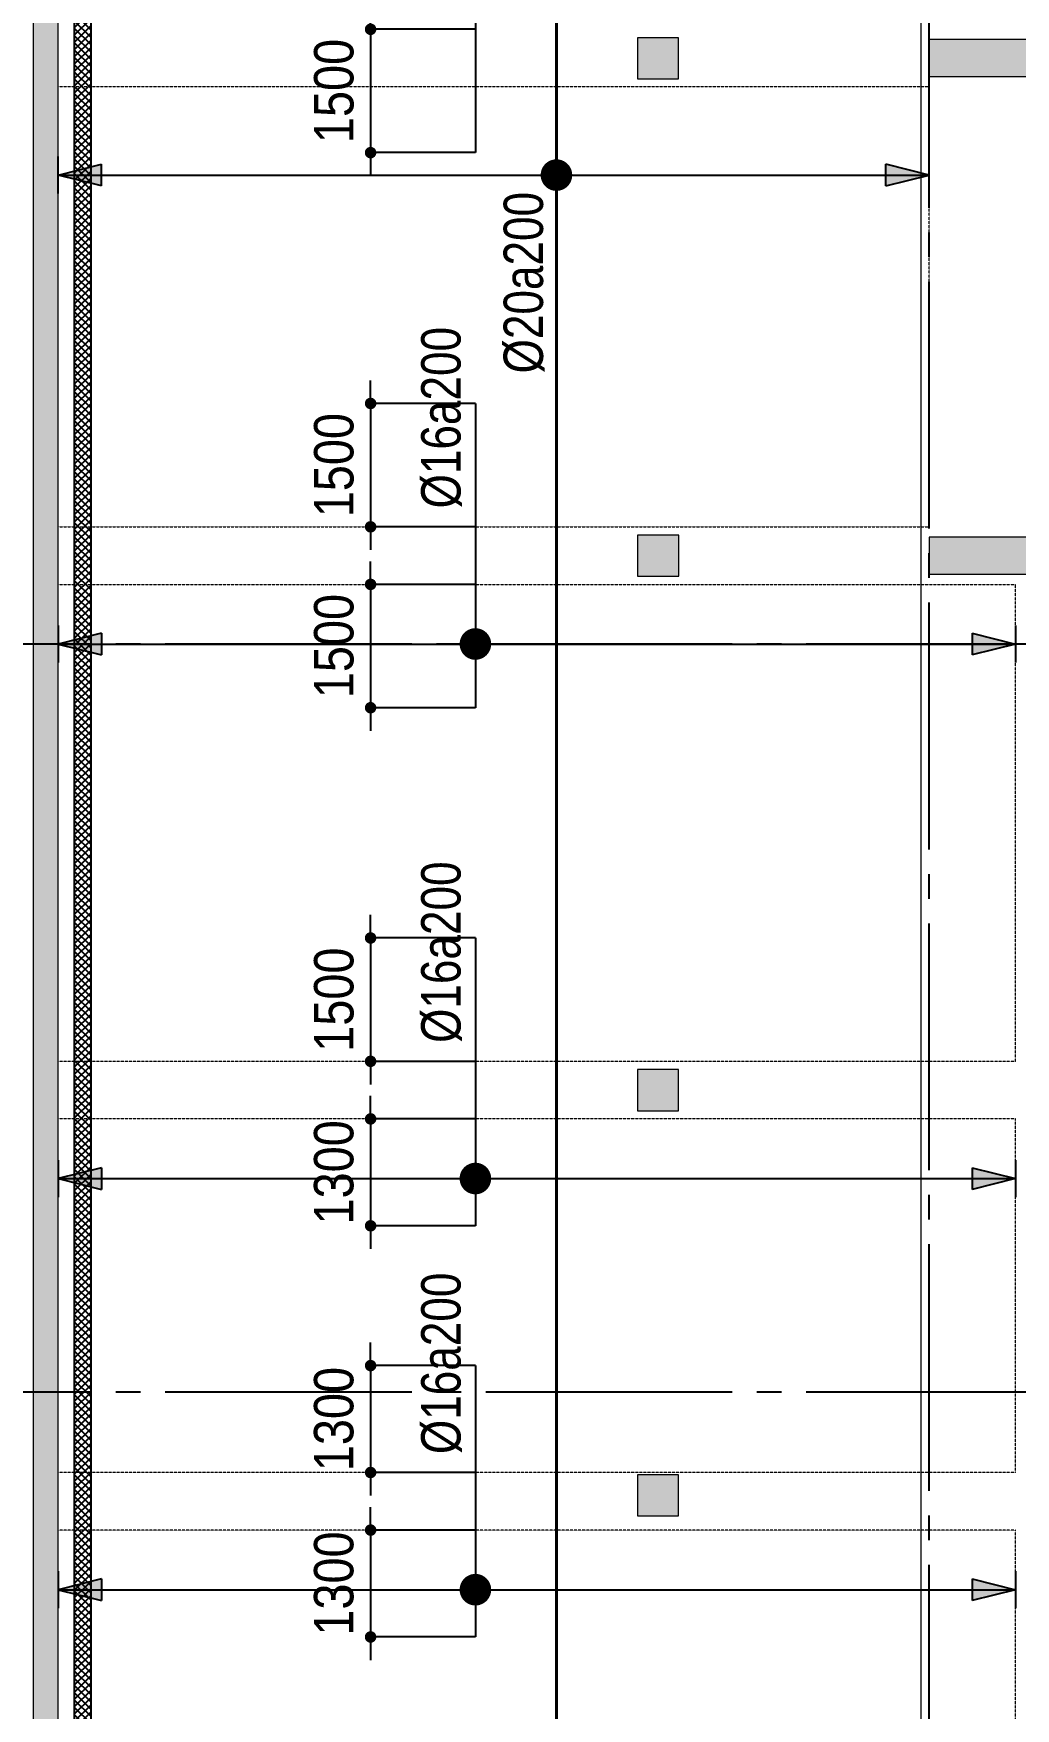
# Model space of a CAD drawing. Header units: millimetres. Extents: x -3819597 to -2591384, y 582389 to 820195.
# Drawn here: x -3443274 to -3431324, y 703786 to 724155 of the extents above; entities that cross this region are included whole.
import ezdxf
from ezdxf.enums import TextEntityAlignment as Align

# ---------------------------------------------------------------- set-up
doc = ezdxf.new("R2010")
doc.units = ezdxf.units.MM
doc.header["$MEASUREMENT"] = 0
for name, pattern in [('CENTER', [2, 1.25, -0.25, 0.25, -0.25]), ('CHG_XX_Cot_Ham 2$0$MB_Luoi truc$0$HTT Hidden 21', [3, 2, -1]), ('CHG_XX_Damsan_Ham 2$0$CHG_XX_Damsan_Ham 2$0$HIDDEN', [0.375, 0.25, -0.125]), ('CHG_XX_Luoi truc$0$MB_Luoi truc$0$Center101', [13, 10, -1, 1, -1]), ('HIDDEN', [0.375, 0.25, -0.125])]:
    doc.linetypes.add(name, pattern=pattern)
doc.layers.get('0').update_dxf_attribs({"lineweight": 9})
doc.layers.get('Defpoints').update_dxf_attribs({"color": 10, "lineweight": 0})
for name, color, linetype in [('02HN. TEXT B', 1, 'Continuous'), ('08HN. SSS X', 6, 'Continuous'), ('12HN. GRID', 1, 'CENTER'), ('CHG_XX_Damsan_Ham 2$0$CHG_XX_Damsan_Ham 2$0$MEP-00-GENERAL-35', 2, 'Continuous'), ('CHG_XX_Luoi truc$0$Grid', 34, 'Continuous'), ('CHG_XX_Luoi truc$0$Grid Line', 8, 'CHG_XX_Luoi truc$0$MB_Luoi truc$0$Center101'), ('dim', 51, 'Continuous')]:
    doc.layers.add(name, color=color, linetype=linetype)
for name, color, linetype, lineweight, plot in [('CHG_XX_Cot_Ham 2$0$NS-Column-H2', 90, 'Continuous', 13, False), ('CHG_XX_Cot_Ham 2$0$NS-Column-H2 @ 1', 90, 'Continuous', 13, False), ('CHG_XX_Cot_Ham 2$0$NS-Column-H2 @ 150', 90, 'Continuous', 13, False)]:
    doc.layers.add(name, color=color, linetype=linetype, lineweight=lineweight, plot=plot)
for name, color, linetype, lineweight in [('CHG_XX_Cot_Ham 2$0$NS-Pier-H2', 150, 'Continuous', 13), ('CHG_XX_Cot_Ham 2$0$NS-Pier-H2 @ 1', 150, 'Continuous', 13), ('CHG_XX_Cot_Ham 2$0$NS-Pier-H2 @ 150', 150, 'Continuous', 13), ("CHG_XX_Damsan_Ham 2$0$CHG_XX_Damsan_Ham 2$0$'S_General_Hidden_1 Thin", 1, 'CHG_XX_Damsan_Ham 2$0$CHG_XX_Damsan_Ham 2$0$HIDDEN', 18), ('CHG_XX_Damsan_Ham 2$0$CHG_XX_Damsan_Ham 2$0$CHG_XX_Damsan_Ham 2$0$Start net bao', 3, 'Continuous', 18), ('CHG_XX_Damsan_Ham 2$0$CHG_XX_Damsan_Ham 2$0$DBAO', 3, 'Continuous', 13), ('CHG_XX_Damsan_Ham 2$0$CHG_XX_Damsan_Ham 2$0$DTE-MEP-H-SLAB TEXT', 3, 'Continuous', 0), ('CHG_XX_Damsan_Ham 2$0$CHG_XX_Damsan_Ham 2$0$mach ngung thi cong', 6, 'Continuous', 13), ('CHG_XX_Damsan_Ham 2$0$CHG_XX_Damsan_Ham 2$0$Start hatch', 8, 'Continuous', 25), ('CHG_XX_Damsan_Ham 2$0$CHG_XX_Damsan_Ham 2$0$Start net bao', 3, 'Continuous', 18), ('CHG_XX_Damsan_Ham 2$0$HATCH', 57, 'Continuous', 9), ('CHG_XX_Damsan_Ham 2$0$mach ngung thi cong', 6, 'Continuous', 13), ('thep chay suot', 5, 'HIDDEN', 40)]:
    doc.layers.add(name, color=color, linetype=linetype, lineweight=lineweight)
doc.styles.add('[HN042014]STYLE', font='arial.ttf', dxfattribs={"width": 0.8})
doc.styles.add('CHG_XX_Luoi truc$0$MB_Luoi truc$0$Grid A-F$0$VNI-HelveCB', font='VHELVCB_0.TTF')
doc.styles.add('MB_Luoi truc$0$Arial_C', font='arial.ttf', dxfattribs={"width": 0.85})
doc.dimstyles.new('200', dxfattribs={"dimscale": 200, "dimtxt": 2.4, "dimasz": 0.7, "dimexe": 0.0003, "dimexo": 0, "dimgap": 1, "dimtad": 1, "dimdec": 0, "dimzin": 12, "dimdsep": 46, "dimtxsty": 'MB_Luoi truc$0$Arial_C', "dimblk": 'MB_Luoi truc$0$_Dot', "dimcen": 0.5, "dimclrd": 256, "dimclre": 8, "dimclrt": 1, "dimadec": 0, "dimazin": 0, "dimtfac": 1, "dimtdec": 0, "dimtix": 1, "dimtmove": 2, "dimatfit": 3, "dimldrblk": 'MB_Luoi truc$0$HTT Arrow 30', "dimfxl": 1, "dimtolj": 1, "dimtzin": 0, "dimlwe": -1, "dimarcsym": 0})
pattern_1 = [(45, (273994.73, -8650), (-44.194174, 44.194174), []), (135, (273994.73, -8650), (-44.194174, -44.194174), [])]

# ---------------------------------------------------------------- blocks, each defined once
blk = doc.blocks.new('*U695')
at = {"layer": '12HN. GRID', "linetype": 'Continuous'}
h = blk.add_hatch(color=256, dxfattribs=at)
h.dxf.hatch_style = 1
h.paths.add_polyline_path([(-44, 1845.2), (44, 1845.2), (0, 2021.2)])
h = blk.add_hatch(color=256, dxfattribs=at)
h.dxf.hatch_style = 1
h.paths.add_polyline_path([(0, -1512.1), (44, -1336.1), (-44, -1336.1)])
for p, q in [((-75, 2021.2), (75, 2021.2)), ((-44, 1845.2), (0, 2021.2)), ((0, 2021.2), (0, -1512.1)), ((0, 2021.2), (44, 1845.2)), ((-44, 1845.2), (44, 1845.2)), ((-44, -1336.1), (44, -1336.1)), ((-44, -1336.1), (0, -1512.1)), ((0, -1512.1), (44, -1336.1)), ((-75, -1512.1), (75, -1512.1))]:
    blk.add_line(p, q, dxfattribs=at)
at = {"layer": '12HN. GRID', "linetype": 'Continuous', "const_width": 64, "flags": 128}
blk.add_lwpolyline([(-32, 0, 1), (32, 0, 1)], format="xyb", close=True, dxfattribs=at)
at = {"layer": 'thep chay suot', "linetype": 'HIDDEN', "ltscale": 10}
blk.add_line((-8968.5, 0), (16955.1, 0), dxfattribs=at)
at = {"layer": '02HN. TEXT B', "linetype": 'ByBlock', "style": '[HN042014]STYLE', "width": 0.8, "flags": 8}
blk.add_attdef('1', text='', height=160, dxfattribs=at).set_placement((-803.8, 134.4), align=Align.MIDDLE_LEFT)
blk.add_attdef('0', text='', height=160, dxfattribs=at).set_placement((892.6, 10.6), align=Align.MIDDLE_CENTER)
at = {"layer": 'Defpoints', "color": 9, "linetype": 'ByBlock', "style": '[HN042014]STYLE', "width": 0.8, "flags": 9}
for tag, p in [('2', (-7399, -4626.6)), ('3', (-7399, -5031.4)), ('4', (-7399, -5436.1)), ('5', (-7399, -5826.6))]:
    blk.add_attdef(tag, text='', height=250, dxfattribs=at).set_placement(p, align=Align.MIDDLE_CENTER)
blk = doc.blocks.new('*U321')
at = {"layer": '12HN. GRID', "linetype": 'Continuous'}
h = blk.add_hatch(color=256, dxfattribs=at)
h.dxf.hatch_style = 1
h.paths.add_polyline_path([(-44, 1516.5), (44, 1516.5), (0, 1692.5)])
h = blk.add_hatch(color=256, dxfattribs=at)
h.dxf.hatch_style = 1
h.paths.add_polyline_path([(0, -2190.8), (44, -2014.8), (-44, -2014.8)])
at = {"layer": '08HN. SSS X', "linetype": 'ByBlock', "ltscale": 10}
for p, q in [((-975, 0), (258.3, 0)), ((-975, 0), (-975, 0)), ((258.3, 0), (258.3, 0))]:
    blk.add_line(p, q, dxfattribs=at)
at = {"layer": '12HN. GRID', "linetype": 'Continuous'}
for p, q in [((-75, 1692.5), (75, 1692.5)), ((-44, 1516.5), (0, 1692.5)), ((0, 1692.5), (0, -2190.8)), ((0, 1692.5), (44, 1516.5)), ((-44, 1516.5), (44, 1516.5)), ((-44, -2014.8), (44, -2014.8)), ((-44, -2014.8), (0, -2190.8)), ((0, -2190.8), (44, -2014.8)), ((-75, -2190.8), (75, -2190.8))]:
    blk.add_line(p, q, dxfattribs=at)
at = {"layer": '12HN. GRID', "linetype": 'Continuous', "const_width": 64, "flags": 128}
blk.add_lwpolyline([(-32, 0, -1), (32, 0, -1)], format="xyb", close=True, dxfattribs=at)
at = {"layer": '02HN. TEXT B', "linetype": 'ByBlock', "style": '[HN042014]STYLE', "width": 0.8, "flags": 8}
blk.add_attdef('1', text='', height=160, dxfattribs=at).set_placement((-1284.1, 140), align=Align.MIDDLE_LEFT)
blk.add_attdef('0', text='', height=160, dxfattribs=at).set_placement((1102.5, 160), align=Align.MIDDLE_CENTER)
at = {"layer": 'Defpoints', "color": 9, "linetype": 'ByBlock', "style": '[HN042014]STYLE', "width": 0.8, "flags": 9}
for tag, p in [('2', (2648.6, 2422.8)), ('3', (2648.6, 2018)), ('4', (2648.6, 1613.3)), ('5', (2648.6, 1222.8))]:
    blk.add_attdef(tag, text='', height=250, dxfattribs=at).set_placement(p, align=Align.MIDDLE_CENTER)
blk = doc.blocks.new('MB_Luoi truc$0$_Dot')
at = {"color": 0, "linetype": 'ByBlock', "lineweight": -2}
blk.add_line((-0.5, 0), (-1, 0), dxfattribs=at)
at = {"color": 0, "linetype": 'ByBlock', "const_width": 0.5}
blk.add_lwpolyline([(-0.25, 0, 1), (0.25, 0, 1)], format="xyb", close=True, dxfattribs=at)
blk = doc.blocks.new('*D295')
at = {"layer": 'Defpoints', "color": 0, "ltscale": 1500, "transparency": 16777216}
for p in [(-3437897, 719656), (-3439172, 718156), (-3437897, 718156)]:
    blk.add_point(p, dxfattribs=at)
at = {"layer": 'dim', "lineweight": -2, "ltscale": 1500, "transparency": 16777216}
for p, q in [((-3439172, 719796), (-3439172, 719936)), ((-3439172, 719656), (-3439172, 718156)), ((-3439172, 718016), (-3439172, 717876))]:
    blk.add_line(p, q, dxfattribs=at)
at = {"layer": 'dim', "color": 8, "ltscale": 1500, "transparency": 16777216}
for p, q in [((-3437897, 719656), (-3439172, 719656)), ((-3437897, 718156), (-3439172, 718156))]:
    blk.add_line(p, q, dxfattribs=at)
at = {"layer": 'dim', "lineweight": -2, "ltscale": 1500, "transparency": 16777216, "xscale": 140, "yscale": 140, "zscale": 140}
for p, rotation in [((-3439172, 719656), 270), ((-3439172, 718156), 90)]:
    blk.add_blockref('MB_Luoi truc$0$_Dot', p, dxfattribs=dict(at, rotation=rotation))
at = {"layer": 'dim', "color": 1, "ltscale": 1500, "transparency": 16777216, "insert": (-3439617, 718906), "char_height": 480, "attachment_point": 5, "rotation": 90, "style": 'MB_Luoi truc$0$Arial_C'}
blk.add_mtext('\\A1;1500', dxfattribs=at)
blk = doc.blocks.new('MB_Luoi truc$0$HTT Arrow 30')
blk.add_hatch(color=256).paths.add_polyline_path([(-2.5, 0.375), (-2.5, -0.375), (0, 0)])
at = {"color": 0, "linetype": 'ByBlock', "lineweight": -2}
for p, q in [((0, 0), (-2.5, 0.375)), ((-2.5, -0.375), (-2.5, 0.375)), ((0, 0), (-2.5, -0.375))]:
    blk.add_line(p, q, dxfattribs=at)
blk = doc.blocks.new('*D296')
at = {"layer": 'Defpoints', "color": 0, "ltscale": 1500, "transparency": 16777216}
for p in [(-3437897, 717456), (-3439172, 715956), (-3437897, 715956)]:
    blk.add_point(p, dxfattribs=at)
at = {"layer": 'dim', "lineweight": -2, "ltscale": 1500, "transparency": 16777216}
for p, q in [((-3439172, 717596), (-3439172, 717736)), ((-3439172, 717456), (-3439172, 715956)), ((-3439172, 715816), (-3439172, 715676))]:
    blk.add_line(p, q, dxfattribs=at)
at = {"layer": 'dim', "color": 8, "ltscale": 1500, "transparency": 16777216}
for p, q in [((-3437897, 717456), (-3439172, 717456)), ((-3437897, 715956), (-3439172, 715956))]:
    blk.add_line(p, q, dxfattribs=at)
at = {"layer": 'dim', "lineweight": -2, "ltscale": 1500, "transparency": 16777216, "xscale": 140, "yscale": 140, "zscale": 140}
for p, rotation in [((-3439172, 717456), 270), ((-3439172, 715956), 90)]:
    blk.add_blockref('MB_Luoi truc$0$_Dot', p, dxfattribs=dict(at, rotation=rotation))
at = {"layer": 'dim', "color": 1, "ltscale": 1500, "transparency": 16777216, "insert": (-3439617, 716706), "char_height": 480, "attachment_point": 5, "rotation": 90, "style": 'MB_Luoi truc$0$Arial_C'}
blk.add_mtext('\\A1;1500', dxfattribs=at)
blk = doc.blocks.new('*U312')
at = {"layer": '12HN. GRID', "linetype": 'Continuous'}
h = blk.add_hatch(color=256, dxfattribs=at)
h.dxf.hatch_style = 1
h.paths.add_polyline_path([(-44, 1516.5), (44, 1516.5), (0, 1692.5)])
h = blk.add_hatch(color=256, dxfattribs=at)
h.dxf.hatch_style = 1
h.paths.add_polyline_path([(0, -2190.8), (44, -2014.8), (-44, -2014.8)])
at = {"layer": '08HN. SSS X', "linetype": 'ByBlock', "ltscale": 10}
for p, q in [((-975, 0), (191.7, 0)), ((-975, 0), (-975, 0)), ((191.7, 0), (191.7, 0))]:
    blk.add_line(p, q, dxfattribs=at)
at = {"layer": '12HN. GRID', "linetype": 'Continuous'}
for p, q in [((-75, 1692.5), (75, 1692.5)), ((-44, 1516.5), (0, 1692.5)), ((0, 1692.5), (0, -2190.8)), ((0, 1692.5), (44, 1516.5)), ((-44, 1516.5), (44, 1516.5)), ((-44, -2014.8), (44, -2014.8)), ((-44, -2014.8), (0, -2190.8)), ((0, -2190.8), (44, -2014.8)), ((-75, -2190.8), (75, -2190.8))]:
    blk.add_line(p, q, dxfattribs=at)
at = {"layer": '12HN. GRID', "linetype": 'Continuous', "const_width": 64, "flags": 128}
blk.add_lwpolyline([(-32, 0, -1), (32, 0, -1)], format="xyb", close=True, dxfattribs=at)
at = {"layer": '02HN. TEXT B', "linetype": 'ByBlock', "style": '[HN042014]STYLE', "width": 0.8, "flags": 8}
blk.add_attdef('1', text='', height=160, dxfattribs=at).set_placement((-1284.1, 140), align=Align.MIDDLE_LEFT)
blk.add_attdef('0', text='', height=160, dxfattribs=at).set_placement((1102.5, 160), align=Align.MIDDLE_CENTER)
at = {"layer": 'Defpoints', "color": 9, "linetype": 'ByBlock', "style": '[HN042014]STYLE', "width": 0.8, "flags": 9}
for tag, p in [('2', (2648.6, 2422.8)), ('3', (2648.6, 2018)), ('4', (2648.6, 1613.3)), ('5', (2648.6, 1222.8))]:
    blk.add_attdef(tag, text='', height=250, dxfattribs=at).set_placement(p, align=Align.MIDDLE_CENTER)
blk = doc.blocks.new('*D297')
at = {"layer": 'Defpoints', "color": 0, "ltscale": 1500, "transparency": 16777216}
for p in [(-3437897, 713156), (-3439172, 711656), (-3437897, 711656)]:
    blk.add_point(p, dxfattribs=at)
at = {"layer": 'dim', "lineweight": -2, "ltscale": 1500, "transparency": 16777216}
for p, q in [((-3439172, 713296), (-3439172, 713436)), ((-3439172, 713156), (-3439172, 711656)), ((-3439172, 711516), (-3439172, 711376))]:
    blk.add_line(p, q, dxfattribs=at)
at = {"layer": 'dim', "color": 8, "ltscale": 1500, "transparency": 16777216}
for p, q in [((-3437897, 713156), (-3439172, 713156)), ((-3437897, 711656), (-3439172, 711656))]:
    blk.add_line(p, q, dxfattribs=at)
at = {"layer": 'dim', "lineweight": -2, "ltscale": 1500, "transparency": 16777216, "xscale": 140, "yscale": 140, "zscale": 140}
for p, rotation in [((-3439172, 713156), 270), ((-3439172, 711656), 90)]:
    blk.add_blockref('MB_Luoi truc$0$_Dot', p, dxfattribs=dict(at, rotation=rotation))
at = {"layer": 'dim', "color": 1, "ltscale": 1500, "transparency": 16777216, "insert": (-3439617, 712406), "char_height": 480, "attachment_point": 5, "rotation": 90, "style": 'MB_Luoi truc$0$Arial_C'}
blk.add_mtext('\\A1;1500', dxfattribs=at)
blk = doc.blocks.new('*D298')
at = {"layer": 'Defpoints', "color": 0, "ltscale": 1500, "transparency": 16777216}
for p in [(-3437897, 710956), (-3439172, 709656), (-3437897, 709656)]:
    blk.add_point(p, dxfattribs=at)
at = {"layer": 'dim', "lineweight": -2, "ltscale": 1500, "transparency": 16777216}
for p, q in [((-3439172, 711096), (-3439172, 711236)), ((-3439172, 710956), (-3439172, 709656)), ((-3439172, 709516), (-3439172, 709376))]:
    blk.add_line(p, q, dxfattribs=at)
at = {"layer": 'dim', "color": 8, "ltscale": 1500, "transparency": 16777216}
for p, q in [((-3437897, 710956), (-3439172, 710956)), ((-3437897, 709656), (-3439172, 709656))]:
    blk.add_line(p, q, dxfattribs=at)
at = {"layer": 'dim', "lineweight": -2, "ltscale": 1500, "transparency": 16777216, "xscale": 140, "yscale": 140, "zscale": 140}
for p, rotation in [((-3439172, 710956), 270), ((-3439172, 709656), 90)]:
    blk.add_blockref('MB_Luoi truc$0$_Dot', p, dxfattribs=dict(at, rotation=rotation))
at = {"layer": 'dim', "color": 1, "ltscale": 1500, "transparency": 16777216, "insert": (-3439618, 710306), "char_height": 480, "attachment_point": 5, "rotation": 90, "style": 'MB_Luoi truc$0$Arial_C'}
blk.add_mtext('\\A1;1300', dxfattribs=at)
blk = doc.blocks.new('*U320')
at = {"layer": '12HN. GRID', "linetype": 'Continuous'}
h = blk.add_hatch(color=256, dxfattribs=at)
h.dxf.hatch_style = 1
h.paths.add_polyline_path([(-44, 1516.5), (44, 1516.5), (0, 1692.5)])
h = blk.add_hatch(color=256, dxfattribs=at)
h.dxf.hatch_style = 1
h.paths.add_polyline_path([(0, -1840.8), (44, -1664.8), (-44, -1664.8)])
at = {"layer": '08HN. SSS X', "linetype": 'ByBlock', "ltscale": 10}
for p, q in [((-1008.3, 0), (1141.7, 0)), ((-1008.3, 0), (-1008.3, 0)), ((1141.7, 0), (1141.7, 0))]:
    blk.add_line(p, q, dxfattribs=at)
at = {"layer": '12HN. GRID', "linetype": 'Continuous'}
for p, q in [((-75, 1692.5), (75, 1692.5)), ((-44, 1516.5), (0, 1692.5)), ((0, 1692.5), (0, -1840.8)), ((0, 1692.5), (44, 1516.5)), ((-44, 1516.5), (44, 1516.5)), ((-44, -1664.8), (44, -1664.8)), ((-44, -1664.8), (0, -1840.8)), ((0, -1840.8), (44, -1664.8)), ((-75, -1840.8), (75, -1840.8))]:
    blk.add_line(p, q, dxfattribs=at)
at = {"layer": '12HN. GRID', "linetype": 'Continuous', "const_width": 64, "flags": 128}
blk.add_lwpolyline([(-32, 0, -1), (32, 0, -1)], format="xyb", close=True, dxfattribs=at)
at = {"layer": '02HN. TEXT B', "linetype": 'ByBlock', "style": '[HN042014]STYLE', "width": 0.8, "flags": 8}
blk.add_attdef('1', text='', height=160, dxfattribs=at).set_placement((-1284.1, 140), align=Align.MIDDLE_LEFT)
blk.add_attdef('0', text='', height=160, dxfattribs=at).set_placement((1102.5, 160), align=Align.MIDDLE_CENTER)
at = {"layer": 'Defpoints', "color": 9, "linetype": 'ByBlock', "style": '[HN042014]STYLE', "width": 0.8, "flags": 9}
for tag, p in [('2', (2615.2, 2422.8)), ('3', (2615.2, 2018)), ('4', (2615.2, 1613.3)), ('5', (2615.2, 1222.8))]:
    blk.add_attdef(tag, text='', height=250, dxfattribs=at).set_placement(p, align=Align.MIDDLE_CENTER)
blk = doc.blocks.new('*D304')
at = {"layer": 'Defpoints', "color": 0, "ltscale": 1500, "transparency": 16777216}
for p in [(-3437897, 724206), (-3439172, 722706), (-3437897, 722706)]:
    blk.add_point(p, dxfattribs=at)
at = {"layer": 'dim', "lineweight": -2, "ltscale": 1500, "transparency": 16777216}
for p, q in [((-3439172, 724346), (-3439172, 724486)), ((-3439172, 724206), (-3439172, 722706)), ((-3439172, 722566), (-3439172, 722426))]:
    blk.add_line(p, q, dxfattribs=at)
at = {"layer": 'dim', "color": 8, "ltscale": 1500, "transparency": 16777216}
for p, q in [((-3437897, 724206), (-3439172, 724206)), ((-3437897, 722706), (-3439172, 722706))]:
    blk.add_line(p, q, dxfattribs=at)
at = {"layer": 'dim', "lineweight": -2, "ltscale": 1500, "transparency": 16777216, "xscale": 140, "yscale": 140, "zscale": 140}
for p, rotation in [((-3439172, 724206), 270), ((-3439172, 722706), 90)]:
    blk.add_blockref('MB_Luoi truc$0$_Dot', p, dxfattribs=dict(at, rotation=rotation))
at = {"layer": 'dim', "color": 1, "ltscale": 1500, "transparency": 16777216, "insert": (-3439617, 723456), "char_height": 480, "attachment_point": 5, "rotation": 90, "style": 'MB_Luoi truc$0$Arial_C'}
blk.add_mtext('\\A1;1500', dxfattribs=at)
blk = doc.blocks.new('*U315')
at = {"layer": '12HN. GRID', "linetype": 'Continuous'}
h = blk.add_hatch(color=256, dxfattribs=at)
h.dxf.hatch_style = 1
h.paths.add_polyline_path([(-44, 1516.5), (44, 1516.5), (0, 1692.5)])
h = blk.add_hatch(color=256, dxfattribs=at)
h.dxf.hatch_style = 1
h.paths.add_polyline_path([(0, -2190.8), (44, -2014.8), (-44, -2014.8)])
at = {"layer": '08HN. SSS X', "linetype": 'ByBlock', "ltscale": 10}
for p, q in [((-908.3, 0), (191.7, 0)), ((-908.3, 0), (-908.3, 0)), ((191.7, 0), (191.7, 0))]:
    blk.add_line(p, q, dxfattribs=at)
at = {"layer": '12HN. GRID', "linetype": 'Continuous'}
for p, q in [((-75, 1692.5), (75, 1692.5)), ((-44, 1516.5), (0, 1692.5)), ((0, 1692.5), (0, -2190.8)), ((0, 1692.5), (44, 1516.5)), ((-44, 1516.5), (44, 1516.5)), ((-44, -2014.8), (44, -2014.8)), ((-44, -2014.8), (0, -2190.8)), ((0, -2190.8), (44, -2014.8)), ((-75, -2190.8), (75, -2190.8))]:
    blk.add_line(p, q, dxfattribs=at)
at = {"layer": '12HN. GRID', "linetype": 'Continuous', "const_width": 64, "flags": 128}
blk.add_lwpolyline([(-32, 0, -1), (32, 0, -1)], format="xyb", close=True, dxfattribs=at)
at = {"layer": '02HN. TEXT B', "linetype": 'ByBlock', "style": '[HN042014]STYLE', "width": 0.8, "flags": 8}
blk.add_attdef('1', text='', height=160, dxfattribs=at).set_placement((-1284.1, 140), align=Align.MIDDLE_LEFT)
blk.add_attdef('0', text='', height=160, dxfattribs=at).set_placement((1102.5, 160), align=Align.MIDDLE_CENTER)
at = {"layer": 'Defpoints', "color": 9, "linetype": 'ByBlock', "style": '[HN042014]STYLE', "width": 0.8, "flags": 9}
for tag, p in [('2', (2648.6, 2422.8)), ('3', (2648.6, 2018)), ('4', (2648.6, 1613.3)), ('5', (2648.6, 1222.8))]:
    blk.add_attdef(tag, text='', height=250, dxfattribs=at).set_placement(p, align=Align.MIDDLE_CENTER)
blk = doc.blocks.new('*D313')
at = {"layer": 'Defpoints', "color": 0, "ltscale": 1500, "transparency": 16777216}
for p in [(-3437897, 707956), (-3439172, 706656), (-3437897, 706656)]:
    blk.add_point(p, dxfattribs=at)
at = {"layer": 'dim', "lineweight": -2, "ltscale": 1500, "transparency": 16777216}
for p, q in [((-3439172, 708096), (-3439172, 708236)), ((-3439172, 707956), (-3439172, 706656)), ((-3439172, 706516), (-3439172, 706376))]:
    blk.add_line(p, q, dxfattribs=at)
at = {"layer": 'dim', "color": 8, "ltscale": 1500, "transparency": 16777216}
for p, q in [((-3437897, 707956), (-3439172, 707956)), ((-3437897, 706656), (-3439172, 706656))]:
    blk.add_line(p, q, dxfattribs=at)
at = {"layer": 'dim', "lineweight": -2, "ltscale": 1500, "transparency": 16777216, "xscale": 140, "yscale": 140, "zscale": 140}
for p, rotation in [((-3439172, 707956), 270), ((-3439172, 706656), 90)]:
    blk.add_blockref('MB_Luoi truc$0$_Dot', p, dxfattribs=dict(at, rotation=rotation))
at = {"layer": 'dim', "color": 1, "ltscale": 1500, "transparency": 16777216, "insert": (-3439618, 707306), "char_height": 480, "attachment_point": 5, "rotation": 90, "style": 'MB_Luoi truc$0$Arial_C'}
blk.add_mtext('\\A1;1300', dxfattribs=at)
blk = doc.blocks.new('*D314')
at = {"layer": 'Defpoints', "color": 0, "ltscale": 1500, "transparency": 16777216}
for p in [(-3437897, 705956), (-3439172, 704656), (-3437897, 704656)]:
    blk.add_point(p, dxfattribs=at)
at = {"layer": 'dim', "lineweight": -2, "ltscale": 1500, "transparency": 16777216}
for p, q in [((-3439172, 706096), (-3439172, 706236)), ((-3439172, 705956), (-3439172, 704656)), ((-3439172, 704516), (-3439172, 704376))]:
    blk.add_line(p, q, dxfattribs=at)
at = {"layer": 'dim', "color": 8, "ltscale": 1500, "transparency": 16777216}
for p, q in [((-3437897, 705956), (-3439172, 705956)), ((-3437897, 704656), (-3439172, 704656))]:
    blk.add_line(p, q, dxfattribs=at)
at = {"layer": 'dim', "lineweight": -2, "ltscale": 1500, "transparency": 16777216, "xscale": 140, "yscale": 140, "zscale": 140}
for p, rotation in [((-3439172, 705956), 270), ((-3439172, 704656), 90)]:
    blk.add_blockref('MB_Luoi truc$0$_Dot', p, dxfattribs=dict(at, rotation=rotation))
at = {"layer": 'dim', "color": 1, "ltscale": 1500, "transparency": 16777216, "insert": (-3439618, 705306), "char_height": 480, "attachment_point": 5, "rotation": 90, "style": 'MB_Luoi truc$0$Arial_C'}
blk.add_mtext('\\A1;1300', dxfattribs=at)
blk = doc.blocks.new('*U1035')
at = {"layer": 'CHG_XX_Cot_Ham 2$0$NS-Pier-H2 @ 1'}
h = blk.add_hatch(color=256, dxfattribs=at)
h.dxf.hatch_style = 1
h.paths.add_polyline_path([(450, 0), (0, 0), (0, -2550), (450, -2550)])
at = {"layer": 'CHG_XX_Cot_Ham 2$0$NS-Pier-H2 @ 150'}
h = blk.add_hatch(color=256, dxfattribs=at)
h.dxf.hatch_style = 1
h.paths.add_polyline_path([(450, 0), (0, 0), (0, -2550), (450, -2550)])
blk = doc.blocks.new('CHG_XX_Cot_Ham 2$0$Block A_C450x2250')
at = {"layer": 'CHG_XX_Cot_Ham 2$0$NS-Pier-H2'}
blk.add_lwpolyline([(450, -2550), (0, -2550), (0, 0), (450, 0)], close=True, dxfattribs=at)
blk.add_blockref('*U1035', (0, 0), dxfattribs=at)
blk = doc.blocks.new('*U1037')
at = {"layer": 'CHG_XX_Cot_Ham 2$0$NS-Column-H2 @ 1'}
h = blk.add_hatch(color=256, dxfattribs=at)
h.dxf.hatch_style = 1
h.paths.add_polyline_path([(-250, -250), (-250, 250), (250, 250), (250, -250)])
at = {"layer": 'CHG_XX_Cot_Ham 2$0$NS-Column-H2 @ 150'}
h = blk.add_hatch(color=256, dxfattribs=at)
h.dxf.hatch_style = 1
h.paths.add_polyline_path([(-250, -250), (-250, 250), (250, 250), (250, -250)])
blk = doc.blocks.new('CHG_XX_Cot_Ham 2$0$500x500')
at = {"layer": 'CHG_XX_Cot_Ham 2$0$NS-Column-H2'}
blk.add_lwpolyline([(250, -250), (250, 250), (-250, 250), (-250, -250)], close=True, dxfattribs=at)
blk.add_blockref('*U1037', (0, 0), dxfattribs=at)
blk = doc.blocks.new('*U1030')
at = {"layer": 'CHG_XX_Luoi truc$0$Grid Line'}
blk.add_line((0, 0), (0, 608), dxfattribs=at)
at = {"layer": 'CHG_XX_Luoi truc$0$Grid', "lineweight": -2, "style": 'CHG_XX_Luoi truc$0$MB_Luoi truc$0$Grid A-F$0$VNI-HelveCB'}
for tag, p in [('GRIDSUB', (0, 617)), ('GRID', (0, -9))]:
    blk.add_attdef(tag, text='', height=5, dxfattribs=at).set_placement(p, align=Align.MIDDLE)
blk = doc.blocks.new('*U1031')
at = {"layer": 'CHG_XX_Luoi truc$0$Grid Line'}
blk.add_line((0, 0), (0, 438), dxfattribs=at)
at = {"layer": 'CHG_XX_Luoi truc$0$Grid', "lineweight": -2, "style": 'CHG_XX_Luoi truc$0$MB_Luoi truc$0$Grid A-F$0$VNI-HelveCB'}
for tag, p in [('GRIDSUB', (0, 447)), ('GRID', (0, -9))]:
    blk.add_attdef(tag, text='', height=5, dxfattribs=at).set_placement(p, align=Align.MIDDLE)
blk = doc.blocks.new('CHG_XX_Luoi truc')
at = {"layer": 'CHG_XX_Luoi truc$0$Grid', "xscale": 300, "yscale": 300, "zscale": 300}
blk.add_blockref('*U1030', (0, -12747), dxfattribs=at)
at = {"layer": 'CHG_XX_Luoi truc$0$Grid', "xscale": 300.0000000000013, "yscale": 300.0000000000013, "zscale": 300.0000000000013, "rotation": 90}
for p in [(110703, 106750), (110703, 97650)]:
    blk.add_blockref('*U1031', p, dxfattribs=at)
blk = doc.blocks.new('CHG_XX_Cot_Ham 2')
at = {"layer": 'CHG_XX_Cot_Ham 2$0$NS-Pier-H2'}
h = blk.add_hatch(color=256, dxfattribs=at)
h.dxf.hatch_style = 1
h.paths.add_polyline_path([(99639.2, 163400), (-10900, 163400), (-10900, 85450), (-300, 85450), (-300, 84050), (32350, 84050), (32350, -9000), (103575.5, -9000), (106050, -6022), (106050, 158254.3)])
h.paths.add_polyline_path([(99533.7, 163100), (105750, 158110.4), (105750, 90450), (105650, 90450), (105750, 90450), (105750, 13850), (105750, 13722.3), (105750, -5913.6), (103434.7, -8700), (93599.8, -8700), (93299.8, -8700), (32650, -8700), (32650, 84350), (0, 84350), (0, 85750), (-10600, 85750), (-10600, 163100), (93600, 163100)], flags=16)
for p, q in [((-10900, 85450), (-10900, 163400)), ((-10600, 85750), (-10600, 163100))]:
    blk.add_line(p, q, dxfattribs=at)
at = {"layer": 'CHG_XX_Cot_Ham 2$0$NS-Pier-H2', "linetype": 'CHG_XX_Cot_Ham 2$0$MB_Luoi truc$0$HTT Hidden 21'}
blk.add_lwpolyline([(99639.2, 163400), (106050, 158254.3), (106050, -6022), (103575.5, -9000), (32350, -9000), (32350, 84050), (-300, 84050), (-300, 85450), (-10900, 85450), (-10900, 163400)], close=True, dxfattribs=at)
at = {"layer": 'CHG_XX_Cot_Ham 2$0$NS-Column-H2'}
for p in [(-3300, 113872.9), (-3298.5, 107822.9), (-3300, 101325), (-3300, 96397.9)]:
    blk.add_blockref('CHG_XX_Cot_Ham 2$0$500x500', p, dxfattribs=at)
at = {"layer": 'CHG_XX_Cot_Ham 2$0$NS-Pier-H2'}
blk.add_blockref('CHG_XX_Luoi truc', (0, 0), dxfattribs=at)
at = {"layer": 'CHG_XX_Cot_Ham 2$0$NS-Pier-H2', "xscale": -1, "rotation": 90}
for p in [(0, 114100), (0, 108050)]:
    blk.add_blockref('CHG_XX_Cot_Ham 2$0$Block A_C450x2250', p, dxfattribs=at)
blk = doc.blocks.new('CHG_XX_Damsan_Ham 2$0$CHG_XX_Damsan_Ham 2$0$sdfsgdh')
at = {"layer": 'CHG_XX_Damsan_Ham 2$0$CHG_XX_Damsan_Ham 2$0$Start hatch', "ltscale": 0.5}
h = blk.add_hatch(dxfattribs=at)
h.set_pattern_fill('ANSI37', color=256, scale=500)
h.set_pattern_definition(pattern_1)
h.paths.add_polyline_path([(500, -21786), (300, -21786), (300, -50027), (500, -50027)])
h = blk.add_hatch(dxfattribs=at)
h.set_pattern_fill('ANSI37', color=256, scale=500)
h.set_pattern_definition(pattern_1)
h.paths.add_polyline_path([(500, -50027), (300, -50027), (300, -72550), (1900, -72550), (1900, -74750), (1500, -74750), (1500, -74950), (2100, -74950), (2100, -76250), (2100, -72350), (500, -72350)])
at = {"layer": 'CHG_XX_Damsan_Ham 2$0$CHG_XX_Damsan_Ham 2$0$MEP-00-GENERAL-35'}
for points in [[(1900, -74750), (1900, -72550), (300, -72550), (300, 0)], [(2100, -74750), (2100, -72350), (500, -72350), (500, -600)]]:
    blk.add_lwpolyline(points, dxfattribs=at)
blk = doc.blocks.new('CHG_XX_Damsan_Ham 2', base_point=(3089256, -609981))
at = {"layer": "CHG_XX_Damsan_Ham 2$0$CHG_XX_Damsan_Ham 2$0$'S_General_Hidden_1 Thin", "ltscale": 10}
for p, q in [((0, 113525), (-10600, 113525)), ((0, 108175), (0, 113525)), ((0, 108175), (0, 113525)), ((-10600, 108175), (0, 108175)), ((-10600, 107475), (1050, 107475)), ((1050, 101675), (1050, 107475)), ((1050, 101675), (-10600, 101675)), ((1050, 100975), (-10600, 100975)), ((1050, 96675), (1050, 100975)), ((1050, 96675), (-10600, 96675)), ((1050, 95975), (-10600, 95975)), ((1050, 91550), (1050, 95975))]:
    blk.add_line(p, q, dxfattribs=at)
at = {"layer": 'CHG_XX_Damsan_Ham 2$0$CHG_XX_Damsan_Ham 2$0$CHG_XX_Damsan_Ham 2$0$Start net bao'}
blk.add_lwpolyline([(-10600, 85750), (-10600, 163100), (99534, 163100), (105750, 158106), (105750, 128050)], dxfattribs=at)
at = {"layer": 'CHG_XX_Damsan_Ham 2$0$CHG_XX_Damsan_Ham 2$0$mach ngung thi cong'}
blk.add_lwpolyline([(23700, 90148), (-100, 90150), (-100, 153400), (99650, 153400), (99650, 71950), (75851, 71950), (75851, 88800), (75851, 88800), (75851, 129600), (23700, 129600)], close=True, dxfattribs=at)
at = {"layer": 'CHG_XX_Damsan_Ham 2$0$CHG_XX_Damsan_Ham 2$0$Start net bao'}
blk.add_lwpolyline([(-10600, 85750), (-10600, 163100), (99534, 163100), (105750, 158106), (105750, 128050)], dxfattribs=at)
at = {"layer": 'CHG_XX_Damsan_Ham 2$0$mach ngung thi cong'}
blk.add_lwpolyline([(23900, 90148), (-100, 90150), (-100, 153400), (99650, 153400), (99650, 71950), (75549, 71950), (75549, 88800), (75549, 88800), (75549, 129500), (23900, 129500)], close=True, dxfattribs=at)
at = {"layer": 'CHG_XX_Damsan_Ham 2$0$CHG_XX_Damsan_Ham 2$0$DBAO'}
blk.add_blockref('CHG_XX_Cot_Ham 2', (0, 0), dxfattribs=at)
at = {"layer": 'CHG_XX_Damsan_Ham 2$0$CHG_XX_Damsan_Ham 2$0$DTE-MEP-H-SLAB TEXT'}
blk.add_blockref('CHG_XX_Damsan_Ham 2$0$CHG_XX_Damsan_Ham 2$0$sdfsgdh', (-10700, 160900), dxfattribs=at)
at = {"layer": 'CHG_XX_Damsan_Ham 2$0$HATCH'}
blk.add_blockref('CHG_XX_Cot_Ham 2', (0, 0), dxfattribs=at)

msp = doc.modelspace()

# ---------------------------------------------------------------- block references
at = {"layer": '08HN. SSS X', "linetype": 'Continuous'}
ref = msp.add_blockref('*U320', (-3437896.8, 726131), dxfattribs=dict(at, xscale=-3, yscale=3, zscale=3, rotation=90))
ref.add_attrib('1', '%%c16a200', dxfattribs={"layer": '02HN. TEXT B', "linetype": 'ByBlock', "height": 480, "rotation": 90, "style": '[HN042014]STYLE', "width": 0.8}).set_placement((-3438316.8, 727779.9), align=Align.MIDDLE_LEFT)
ref = msp.add_blockref('*U321', (-3437896.8, 716731), dxfattribs=dict(at, xscale=-3, yscale=3, zscale=3, rotation=90))
ref.add_attrib('1', '%%c16a200', dxfattribs={"layer": '02HN. TEXT B', "linetype": 'ByBlock', "height": 480, "rotation": 90, "style": '[HN042014]STYLE', "width": 0.8}).set_placement((-3438316.8, 718379.9), align=Align.MIDDLE_LEFT)
ref = msp.add_blockref('*U312', (-3437896.8, 710231), dxfattribs=dict(at, xscale=-3, yscale=3, zscale=3, rotation=90))
ref.add_attrib('1', '%%c16a200', dxfattribs={"layer": '02HN. TEXT B', "linetype": 'ByBlock', "height": 480, "rotation": 90, "style": '[HN042014]STYLE', "width": 0.8}).set_placement((-3438316.8, 711879.9), align=Align.MIDDLE_LEFT)
ref = msp.add_blockref('*U315', (-3437896.8, 705231), dxfattribs=dict(at, xscale=-3, yscale=3, zscale=3, rotation=90))
ref.add_attrib('1', '%%c16a200', dxfattribs={"layer": '02HN. TEXT B', "linetype": 'ByBlock', "height": 480, "rotation": 90, "style": '[HN042014]STYLE', "width": 0.8}).set_placement((-3438316.8, 706879.9), align=Align.MIDDLE_LEFT)
at = {"layer": 'dim', "ltscale": 1500}
msp.add_blockref('CHG_XX_Damsan_Ham 2', (-343118.3, 0), dxfattribs=at)
at = {"layer": 'thep chay suot'}
ref = msp.add_blockref('*U695', (-3436910.6, 722433), dxfattribs=dict(at, xscale=3, yscale=3, zscale=3, rotation=90))
ref.add_attrib('1', '%%c20a200', dxfattribs={"layer": '02HN. TEXT B', "linetype": 'ByBlock', "height": 480, "rotation": 90, "style": '[HN042014]STYLE', "width": 0.8}).set_placement((-3437313.8, 720021.5), align=Align.MIDDLE_LEFT)

# ---------------------------------------------------------------- dimensions: what is measured, and where the dimension line sits
at = {"layer": 'dim', "ltscale": 1500}
for base, p1, p2, picture, middle in [((-3439172.4, 722706), (-3437896.8, 724206), (-3437896.8, 722706), '*D304', (-3439617.5, 723456)), ((-3439172.4, 718156), (-3437896.8, 719656), (-3437896.8, 718156), '*D295', (-3439617.5, 718906)), ((-3439172.4, 715956), (-3437896.8, 717456), (-3437896.8, 715956), '*D296', (-3439617.5, 716706)), ((-3439172.4, 711656), (-3437896.8, 713156), (-3437896.8, 711656), '*D297', (-3439617.5, 712406)), ((-3439172.4, 709656), (-3437896.8, 710956), (-3437896.8, 709656), '*D298', (-3439617.7, 710306)), ((-3439172.4, 706656), (-3437896.8, 707956), (-3437896.8, 706656), '*D313', (-3439617.7, 707306)), ((-3439172.4, 704656), (-3437896.8, 705956), (-3437896.8, 704656), '*D314', (-3439617.7, 705306))]:
    dim = msp.add_linear_dim(base=base, p1=p1, p2=p2, angle=90, dimstyle='200', override={"dimfxl": 8, "dimfxlon": 1, "dimarcsym": 1}, dxfattribs=at)
    dim.commit()
    dim.dimension.update_dxf_attribs({"geometry": picture, "text_midpoint": middle})

doc.saveas('drawing.dxf')
